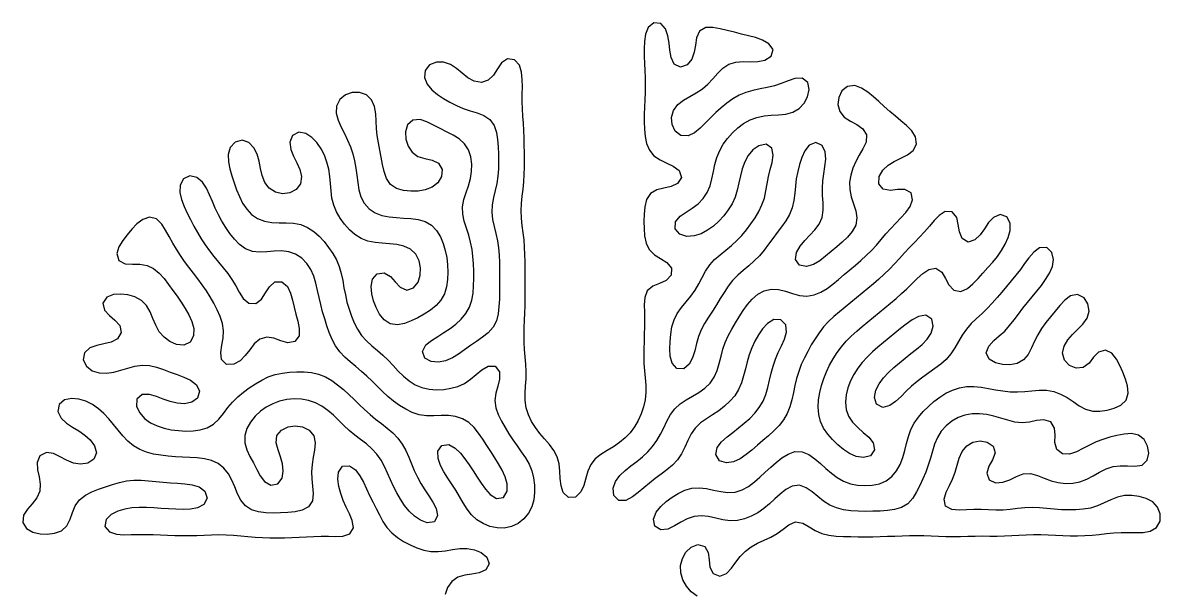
# Model space of a CAD drawing. Header units: millimetres. Extents: x 0 to 187, y 0 to 187.
# Drawn here: x 0 to 186.6, y 93.5 to 186.9 of the extents above; entities that cross this region are included whole.
import ezdxf

# ---------------------------------------------------------------- set-up
doc = ezdxf.new("R2010")
doc.units = ezdxf.units.MM

msp = doc.modelspace()

# ---------------------------------------------------------------- linework, layer by layer
at = {"layer": 'PATTERN'}
msp.add_lwpolyline([(110.6334, 92.8169), (109.6916, 93.5587), (108.8889, 94.4476), (108.3005, 95.49), (107.9745, 96.6415), (107.9436, 97.8374), (108.2268, 98.9995), (108.8191, 100.0384), (109.6842, 100.8621), (110.7862, 101.3083), (111.9123, 101.0089), (112.4829, 99.9788), (112.6142, 98.7876), (112.7496, 97.5969), (113.2856, 96.5413), (114.368, 96.1168), (115.4587, 96.5676), (116.2862, 97.4319), (116.9933, 98.401), (117.7237, 99.3526), (118.5628, 100.2087), (119.5246, 100.924), (120.5721, 101.5081), (121.6573, 102.0199), (122.7386, 102.5396), (123.7764, 103.1408), (124.747, 103.8456), (125.7098, 104.5612), (126.807, 105.0221), (127.9747, 104.8372), (129.0076, 104.2302), (130.0212, 103.5891), (131.1189, 103.1094), (132.2851, 102.833), (133.4768, 102.6973), (134.6749, 102.6324), (135.8743, 102.5992), (137.074, 102.5828), (138.2739, 102.5809), (139.4737, 102.5942), (140.6733, 102.621), (141.8726, 102.6583), (143.0716, 102.7031), (144.2706, 102.7509), (145.4697, 102.7923), (146.6694, 102.8114), (147.8691, 102.7944), (149.0678, 102.7415), (150.2657, 102.6723), (151.4643, 102.6172), (152.664, 102.5998), (153.8636, 102.6222), (155.0627, 102.6643), (156.2621, 102.6981), (157.462, 102.708), (158.6618, 102.7009), (159.8617, 102.6994), (161.0613, 102.724), (162.2599, 102.7799), (163.4575, 102.853), (164.6557, 102.9169), (165.8551, 102.9474), (167.0549, 102.9341), (168.2537, 102.8858), (169.452, 102.8238), (170.6507, 102.7707), (171.8502, 102.7422), (173.0501, 102.7457), (174.2493, 102.7839), (175.4468, 102.8587), (176.6416, 102.9687), (177.8343, 103.0997), (179.0281, 103.2196), (180.2258, 103.2893), (181.4256, 103.2907), (182.6249, 103.2544), (183.824, 103.2709), (185.0004, 103.4887), (186.0169, 104.1043), (186.5986, 105.1374), (186.6388, 106.3276), (186.2116, 107.4405), (185.3977, 108.3122), (184.3426, 108.8757), (183.1875, 109.1954), (181.9983, 109.3484), (180.8, 109.329), (179.6255, 109.0941), (178.5089, 108.6577), (177.4282, 108.1366), (176.3287, 107.6571), (175.184, 107.2999), (174.0044, 107.084), (172.809, 106.9858), (171.6093, 106.9742), (170.4107, 107.0265), (169.2148, 107.1238), (168.0205, 107.2397), (166.8245, 107.3349), (165.6253, 107.3668), (164.4268, 107.3137), (163.2328, 107.1952), (162.0403, 107.0633), (160.844, 106.9727), (159.6445, 106.9522), (158.4452, 106.9903), (157.2464, 107.0415), (156.0468, 107.0528), (154.8479, 107.0065), (153.6491, 106.9554), (152.4555, 107.052), (151.4253, 107.6205), (151.1608, 108.7556), (151.5233, 109.8949), (152.061, 110.9675), (152.5777, 112.0501), (152.992, 113.1756), (153.32, 114.3297), (153.6535, 115.4821), (154.1311, 116.5806), (154.8787, 117.5116), (155.9062, 118.1165), (157.0817, 118.3242), (158.2593, 118.1308), (159.2395, 117.4667), (159.5309, 116.3388), (159.1032, 115.225), (158.5139, 114.18), (158.164, 113.0416), (158.5609, 111.949), (159.6313, 111.4582), (160.8211, 111.5392), (161.9494, 111.9414), (163.0313, 112.46), (164.1513, 112.8848), (165.3415, 112.9618), (166.5002, 112.6619), (167.6113, 112.2093), (168.7322, 111.7821), (169.8924, 111.4799), (171.0833, 111.3436), (172.2811, 111.3873), (173.4566, 111.6207), (174.5791, 112.0414), (175.6416, 112.5979), (176.6793, 113.2004), (177.7505, 113.7396), (178.8908, 114.107), (180.0807, 114.2452), (181.2794, 114.2046), (182.4773, 114.1443), (183.6539, 114.3362), (184.5155, 115.1334), (184.7554, 116.2973), (184.5538, 117.475), (183.9972, 118.5308), (183.0694, 119.2734), (181.9051, 119.5285), (180.7101, 119.4453), (179.5338, 119.2106), (178.3721, 118.9105), (177.2241, 118.562), (176.0994, 118.1449), (175.0124, 117.6376), (173.9611, 117.0594), (172.9022, 116.496), (171.7697, 116.111), (170.5841, 116.1664), (169.6596, 116.89), (169.3513, 118.0355), (169.3858, 119.2343), (169.3052, 120.4267), (168.6705, 121.416), (167.5453, 121.7772), (166.3548, 121.6544), (165.1818, 121.4022), (163.99, 121.2818), (162.7997, 121.4145), (161.6399, 121.7197), (160.4926, 122.0712), (159.3349, 122.386), (158.1587, 122.6214), (156.9663, 122.7495), (155.7675, 122.7371), (154.5846, 122.5442), (153.4553, 122.1441), (152.4154, 121.5487), (151.49, 120.7872), (150.7009, 119.8851), (150.0712, 118.8654), (149.6017, 117.7623), (149.2489, 116.6158), (148.9344, 115.4578), (148.5834, 114.3106), (148.1612, 113.1877), (147.6799, 112.0887), (147.1689, 111.0031), (146.6335, 109.9293), (146.0216, 108.8981), (145.2283, 108.0025), (144.2068, 107.382), (143.0569, 107.0466), (141.8691, 106.8808), (140.6722, 106.7979), (139.473, 106.757), (138.2732, 106.7472), (137.0737, 106.7736), (135.8766, 106.8533), (134.6887, 107.02), (133.5282, 107.3208), (132.4268, 107.7933), (131.4107, 108.4295), (130.4688, 109.1724), (129.5466, 109.9399), (128.5639, 110.6261), (127.4425, 111.0316), (126.2612, 110.9078), (125.2048, 110.348), (124.269, 109.5981), (123.3847, 108.7871), (122.4981, 107.9787), (121.5732, 107.2148), (120.5898, 106.5281), (119.5414, 105.9459), (118.429, 105.499), (117.2607, 105.2331), (116.0634, 105.1978), (114.8773, 105.3713), (113.7116, 105.655), (112.5413, 105.9187), (111.3488, 106.0384), (110.1581, 105.9126), (109.0221, 105.5329), (107.9596, 104.9766), (106.9281, 104.3637), (105.849, 103.8435), (104.6715, 103.6919), (103.6977, 104.3249), (103.5084, 105.4835), (103.9521, 106.5903), (104.6914, 107.5325), (105.5708, 108.3477), (106.5299, 109.068), (107.5509, 109.6973), (108.6371, 110.2049), (109.7896, 110.5322), (110.984, 110.6233), (112.1761, 110.4984), (113.349, 110.2465), (114.5195, 109.983), (115.7084, 109.8311), (116.9031, 109.9069), (118.0442, 110.2682), (119.089, 110.8548), (120.0472, 111.5762), (120.9531, 112.3628), (121.8383, 113.1729), (122.7238, 113.9825), (123.6263, 114.7732), (124.567, 115.5176), (125.5805, 116.1577), (126.7048, 116.5636), (127.8955, 116.5439), (129.0001, 116.0885), (129.9796, 115.3975), (130.8865, 114.6122), (131.7728, 113.8035), (132.6795, 113.0177), (133.6428, 112.3032), (134.687, 111.7145), (135.8095, 111.2943), (136.9836, 111.0518), (138.1797, 110.9683), (139.3765, 111.038), (140.5484, 111.2879), (141.645, 111.7683), (142.599, 112.4911), (143.3679, 113.4094), (143.9581, 114.4525), (144.3966, 115.5685), (144.7235, 116.7226), (145.0021, 117.8897), (145.314, 119.0481), (145.7312, 120.1724), (146.285, 121.2358), (146.964, 122.2242), (147.74, 123.1388), (148.5893, 123.986), (149.4977, 124.7695), (150.4594, 125.4867), (151.475, 126.125), (152.5498, 126.6566), (153.6857, 127.0395), (154.868, 127.2354), (156.0668, 127.2433), (157.2592, 127.1125), (158.4421, 126.9116), (159.6224, 126.6958), (160.8071, 126.5062), (161.9999, 126.3785), (163.1989, 126.3443), (164.3966, 126.412), (165.5894, 126.5417), (166.7845, 126.6456), (167.983, 126.6221), (169.1615, 126.405), (170.2856, 125.9894), (171.341, 125.4203), (172.3415, 124.7583), (173.336, 124.0873), (174.3954, 123.5271), (175.5504, 123.2146), (176.7475, 123.1813), (177.9335, 123.3565), (179.0869, 123.6842), (180.1694, 124.1965), (181.0401, 125.0085), (181.4017, 126.1369), (181.2695, 127.3247), (180.9126, 128.4695), (180.4773, 129.5876), (180.0034, 130.6898), (179.4536, 131.7556), (178.7172, 132.6972), (177.6601, 133.2171), (176.5341, 132.8883), (175.6979, 132.0337), (174.9539, 131.0928), (174.0131, 130.3647), (172.8389, 130.2295), (171.7396, 130.6847), (170.927, 131.5542), (170.6125, 132.6985), (170.8551, 133.8643), (171.4658, 134.8933), (172.2581, 135.7934), (173.1155, 136.6327), (173.9485, 137.4959), (174.6289, 138.4807), (174.9573, 139.6262), (174.7824, 140.8038), (174.1313, 141.7999), (173.0839, 142.3438), (171.9249, 142.128), (170.9703, 141.4087), (170.159, 140.5254), (169.3921, 139.6025), (168.629, 138.6766), (167.8763, 137.7423), (167.1701, 136.7725), (166.5497, 135.746), (166.0218, 134.6688), (165.5341, 133.5725), (164.9724, 132.5136), (164.1913, 131.6094), (163.1474, 131.0318), (161.972, 130.8089), (160.7747, 130.849), (159.6082, 131.1192), (158.5788, 131.7182), (158.0928, 132.7779), (158.4955, 133.8885), (159.3101, 134.7661), (160.2238, 135.5437), (161.1137, 136.348), (161.9259, 137.2306), (162.668, 138.1732), (163.3844, 139.1358), (164.1138, 140.0885), (164.8677, 141.0219), (165.6344, 141.9449), (166.3945, 142.8733), (167.1314, 143.8202), (167.8288, 144.7964), (168.4553, 145.8193), (168.9378, 146.9161), (169.1428, 148.0931), (168.8768, 149.2505), (168.0121, 150.0436), (166.8436, 149.9867), (165.8719, 149.2959), (165.0921, 148.3855), (164.3881, 147.4139), (163.6855, 146.4413), (162.9518, 145.492), (162.1864, 144.568), (161.4065, 143.6561), (160.6294, 142.7419), (159.8581, 141.8228), (159.076, 140.9128), (158.2586, 140.0347), (157.3959, 139.2009), (156.5083, 138.3935), (155.6415, 137.5641), (154.8471, 136.6657), (154.1543, 135.6867), (153.5429, 134.6544), (152.9475, 133.6127), (152.287, 132.6118), (151.5078, 131.7008), (150.6154, 130.8998), (149.6551, 130.1808), (148.672, 129.4929), (147.6968, 128.7938), (146.7476, 128.06), (145.8341, 127.2822), (144.9575, 126.463), (144.1024, 125.6213), (143.2254, 124.8028), (142.2488, 124.1099), (141.104, 123.8015), (140.0689, 124.3246), (139.7314, 125.4529), (139.9746, 126.6213), (140.5269, 127.6841), (141.2432, 128.6456), (142.0552, 129.5285), (142.9257, 130.354), (143.8334, 131.1386), (144.7655, 131.8941), (145.7111, 132.6328), (146.6544, 133.3743), (147.5669, 134.153), (148.3973, 135.0177), (149.0593, 136.0151), (149.3977, 137.1589), (149.1473, 138.3113), (148.1634, 138.9281), (146.9894, 138.7548), (145.9286, 138.1986), (144.9541, 137.499), (144.0154, 136.7517), (143.0856, 135.9933), (142.1556, 135.2351), (141.2273, 134.4748), (140.3084, 133.7033), (139.4113, 132.9066), (138.5524, 132.069), (137.7494, 131.1778), (137.0181, 130.227), (136.3707, 129.2173), (135.8187, 128.1525), (135.3791, 127.0367), (135.0814, 125.8753), (134.9733, 124.682), (135.1069, 123.4922), (135.5148, 122.3671), (136.1692, 121.3641), (136.9924, 120.4928), (137.901, 119.7092), (138.8043, 118.92), (139.5519, 117.9877), (139.7594, 116.8313), (139.0778, 115.8843), (137.936, 115.5693), (136.7576, 115.762), (135.6674, 116.258), (134.6706, 116.9242), (133.7475, 117.6903), (132.8858, 118.5249), (132.0945, 119.4263), (131.412, 120.412), (130.8976, 121.4941), (130.5987, 122.6541), (130.508, 123.8493), (130.5776, 125.0464), (130.7661, 126.231), (131.0511, 127.3962), (131.4226, 128.5368), (131.8722, 129.649), (132.3899, 130.7313), (132.9689, 131.782), (133.6098, 132.7961), (134.3187, 133.7639), (135.0984, 134.6756), (135.9412, 135.5294), (136.8297, 136.3355), (137.7453, 137.1111), (138.6729, 137.8722), (139.6032, 138.63), (140.5316, 139.3901), (141.4565, 140.1544), (142.3778, 140.9231), (143.2941, 141.6979), (144.1991, 142.4856), (145.0828, 143.2972), (145.9389, 144.1378), (146.7812, 144.9924), (147.658, 145.8108), (148.6565, 146.4695), (149.8234, 146.6451), (150.8106, 146.0077), (151.4222, 144.979), (151.9648, 143.9096), (152.7689, 143.0351), (153.9223, 142.8264), (155.0069, 143.3174), (155.915, 144.0989), (156.7359, 144.9738), (157.5392, 145.8651), (158.348, 146.7514), (159.1492, 147.6445), (159.9125, 148.5701), (160.6076, 149.5477), (161.2107, 150.5844), (161.6928, 151.6822), (161.9963, 152.8409), (161.993, 154.0346), (161.4567, 155.0855), (160.3595, 155.47), (159.2718, 155.005), (158.4514, 154.1338), (157.7764, 153.142), (157.0886, 152.1593), (156.2384, 151.3181), (155.1237, 150.9386), (154.1223, 151.5165), (153.6914, 152.6273), (153.5066, 153.8125), (153.2375, 154.9794), (152.5156, 155.9064), (151.3553, 155.9691), (150.3484, 155.3307), (149.5199, 154.4643), (148.7536, 153.541), (147.9739, 152.6291), (147.1572, 151.7501), (146.317, 150.8935), (145.4787, 150.0351), (144.6586, 149.1593), (143.8542, 148.2689), (143.0481, 147.3802), (142.2204, 146.5116), (141.361, 145.6744), (140.472, 144.8685), (139.5633, 144.085), (138.6451, 143.3126), (137.7242, 142.5434), (136.8022, 141.7755), (135.8777, 141.0107), (134.9493, 140.2505), (134.0213, 139.49), (133.1065, 138.7135), (132.2273, 137.8972), (131.4094, 137.0198), (130.6673, 136.0774), (129.9953, 135.0836), (129.374, 134.0572), (128.7888, 133.0097), (128.2411, 131.9422), (127.7464, 130.8493), (127.3226, 129.727), (126.9762, 128.5785), (126.6955, 127.412), (126.4515, 126.2372), (126.2009, 125.0638), (125.888, 123.9059), (125.4497, 122.79), (124.8477, 121.7537), (124.0976, 120.8185), (123.2517, 119.968), (122.3599, 119.1653), (121.453, 118.3798), (120.5438, 117.5967), (119.6305, 116.8185), (118.696, 116.0661), (117.7076, 115.3868), (116.6268, 114.8707), (115.448, 114.687), (114.3277, 115.065), (113.7239, 116.0648), (113.9498, 117.2229), (114.6689, 118.1774), (115.5664, 118.9726), (116.5148, 119.7075), (117.4627, 120.4432), (118.3878, 121.2072), (119.2772, 122.0123), (120.1112, 122.8745), (120.8545, 123.8154), (121.4661, 124.8464), (121.9287, 125.9526), (122.2689, 127.1029), (122.5429, 128.271), (122.8107, 129.4406), (123.122, 130.5992), (123.5072, 131.7353), (123.9686, 132.8427), (124.475, 133.9305), (124.9593, 135.0281), (125.293, 136.1781), (125.2092, 137.3609), (124.3997, 138.1987), (123.2247, 138.2121), (122.2055, 137.5951), (121.3996, 136.7089), (120.7284, 135.7151), (120.1404, 134.6694), (119.6263, 133.5856), (119.1959, 132.4659), (118.8505, 131.3171), (118.563, 130.1522), (118.2774, 128.9868), (117.9249, 127.8403), (117.4446, 126.7418), (116.81, 125.7249), (116.0354, 124.8098), (115.1531, 123.9976), (114.1965, 123.2739), (113.1965, 122.6109), (112.1878, 121.9612), (111.218, 121.2556), (110.3547, 120.4247), (109.6581, 119.45), (109.1188, 118.379), (108.6413, 117.2782), (108.107, 116.2044), (107.4271, 115.2174), (106.6015, 114.3482), (105.6851, 113.5741), (104.732, 112.8452), (103.7755, 112.1208), (102.8329, 111.3783), (101.9093, 110.6124), (100.9918, 109.8392), (100.0396, 109.11), (98.979, 108.5572), (97.8018, 108.5315), (96.9805, 109.3576), (96.8669, 110.5365), (97.2733, 111.6583), (97.9843, 112.6214), (98.8511, 113.4499), (99.7833, 114.2052), (100.7304, 114.9419), (101.6602, 115.7002), (102.5449, 116.5103), (103.3545, 117.3951), (104.0618, 118.3635), (104.6607, 119.4027), (105.1825, 120.483), (105.692, 121.5693), (106.2708, 122.6197), (106.9913, 123.5771), (107.8758, 124.3854), (108.8743, 125.0496), (109.9174, 125.6426), (110.9497, 126.2537), (111.9204, 126.9576), (112.7721, 127.8003), (113.4524, 128.7862), (113.9435, 129.8794), (114.2873, 131.0284), (114.5691, 132.1947), (114.874, 133.355), (115.2624, 134.4899), (115.752, 135.5849), (116.3215, 136.6407), (116.9349, 137.672), (117.5663, 138.6922), (118.2148, 139.7018), (118.9054, 140.6828), (119.681, 141.5973), (120.5844, 142.3843), (121.6362, 142.9543), (122.8038, 143.2114), (123.9989, 143.1463), (125.1646, 142.8654), (126.3094, 142.5061), (127.4695, 142.2017), (128.6614, 142.085), (129.8448, 142.2602), (130.9551, 142.7092), (131.9761, 143.338), (132.9337, 144.0606), (133.8594, 144.824), (134.7752, 145.5992), (135.6918, 146.3736), (136.6096, 147.1465), (137.5208, 147.9271), (138.4117, 148.7307), (139.2668, 149.5723), (140.0772, 150.457), (140.8511, 151.3739), (141.6169, 152.2976), (142.4089, 153.1988), (143.2421, 154.062), (144.0958, 154.9052), (144.9144, 155.7819), (145.6054, 156.7603), (146.0005, 157.886), (145.7599, 159.0326), (144.7431, 159.6022), (143.5475, 159.5657), (142.3564, 159.423), (141.1832, 159.603), (140.4559, 160.505), (140.5367, 161.685), (141.1243, 162.7237), (141.9888, 163.5512), (143.0043, 164.1878), (144.0839, 164.711), (145.1562, 165.2482), (146.1016, 165.9783), (146.6345, 167.0346), (146.4863, 168.2099), (145.8534, 169.2229), (145.0096, 170.0744), (144.096, 170.852), (143.1739, 171.6198), (142.264, 172.402), (141.3656, 173.1974), (140.4715, 173.9976), (139.5719, 174.7915), (138.6453, 175.5536), (137.6463, 176.216), (136.5244, 176.6236), (135.3478, 176.4975), (134.4205, 175.7577), (133.8871, 174.691), (133.7483, 173.5056), (134.0531, 172.3543), (134.7985, 171.4244), (135.7999, 170.7676), (136.8684, 170.2218), (137.8576, 169.549), (138.461, 168.5339), (138.3691, 167.3526), (137.8658, 166.266), (137.2506, 165.2359), (136.6644, 164.1893), (136.1824, 163.0913), (135.8438, 161.9412), (135.676, 160.7545), (135.7031, 159.5564), (135.9273, 158.3789), (136.2898, 157.2354), (136.6672, 156.0966), (136.8666, 154.9163), (136.6803, 153.7377), (136.1133, 152.6845), (135.3374, 151.7707), (134.4681, 150.944), (133.563, 150.1562), (132.6471, 149.3811), (131.7226, 148.6163), (130.7686, 147.8889), (129.7415, 147.2712), (128.5995, 146.9227), (127.4393, 147.1334), (126.7732, 148.084), (126.9406, 149.2565), (127.5422, 150.2906), (128.3171, 151.2057), (129.1534, 152.066), (129.973, 152.942), (130.6836, 153.9069), (131.1598, 155.0041), (131.3401, 156.1875), (131.3139, 157.3866), (131.2308, 158.5836), (131.1978, 159.7827), (131.2669, 160.9802), (131.428, 162.169), (131.6195, 163.3535), (131.7458, 164.5462), (131.6675, 165.7402), (131.1737, 166.8195), (130.1235, 167.3142), (129.0447, 166.8513), (128.3147, 165.9061), (127.8194, 164.8145), (127.4463, 163.6745), (127.1492, 162.5121), (126.9223, 161.3341), (126.7676, 160.1444), (126.6586, 158.9495), (126.524, 157.7574), (126.2693, 156.5861), (125.8292, 155.4715), (125.2211, 154.4381), (124.5205, 153.4642), (123.794, 152.5092), (123.0776, 151.5468), (122.3714, 150.5767), (121.6474, 149.62), (120.87, 148.7063), (120.0228, 147.8571), (119.1207, 147.0662), (118.2, 146.2967), (117.3043, 145.4986), (116.4745, 144.6326), (115.7328, 143.69), (115.068, 142.6914), (114.4428, 141.6673), (113.8181, 140.6429), (113.1736, 139.6308), (112.5173, 138.6263), (111.8839, 137.6073), (111.3241, 136.5465), (110.8792, 135.4329), (110.5459, 134.2806), (110.2612, 133.115), (109.9155, 131.9668), (109.3657, 130.9047), (108.4595, 130.1408), (107.3023, 130.1748), (106.5444, 131.0746), (106.2533, 132.2345), (106.1865, 133.4318), (106.2236, 134.6309), (106.3272, 135.8261), (106.5199, 137.0099), (106.8614, 138.1588), (107.398, 139.2302), (108.0915, 140.2083), (108.856, 141.1329), (109.6108, 142.0655), (110.3015, 143.0463), (110.9113, 144.0794), (111.4697, 145.1414), (112.0448, 146.1942), (112.7139, 147.1892), (113.5124, 148.0836), (114.4097, 148.8795), (115.3505, 149.6242), (116.2852, 150.3765), (117.1769, 151.1789), (118.0051, 152.0467), (118.7698, 152.9711), (119.4845, 153.9348), (120.157, 154.9284), (120.773, 155.9578), (121.294, 157.0379), (121.6804, 158.1729), (121.9382, 159.3443), (122.1359, 160.5277), (122.3571, 161.707), (122.6401, 162.8728), (122.9449, 164.0333), (123.1393, 165.2156), (122.9221, 166.3795), (121.9512, 166.9998), (120.7918, 166.7587), (119.8139, 166.0722), (119.0387, 165.1596), (118.4552, 164.1129), (118.0414, 162.9876), (117.7502, 161.8239), (117.5081, 160.6487), (117.2341, 159.4808), (116.8657, 158.3394), (116.3744, 157.2454), (115.7637, 156.2133), (115.0474, 155.2514), (114.2374, 154.3669), (113.3414, 153.5698), (112.3636, 152.8756), (111.3039, 152.3152), (110.1621, 151.9537), (108.9688, 151.8886), (107.8342, 152.2485), (107.0418, 153.1202), (107.0767, 154.284), (107.8409, 155.1952), (108.8313, 155.8707), (109.8509, 156.503), (110.811, 157.2211), (111.6415, 158.0845), (112.2961, 159.0878), (112.7646, 160.1911), (113.0819, 161.3477), (113.3208, 162.5235), (113.5672, 163.6977), (113.8978, 164.8506), (114.3567, 165.9584), (114.9479, 167.0017), (115.652, 167.9726), (116.4476, 168.8702), (117.3252, 169.6876), (118.2859, 170.4054), (119.3321, 170.9905), (120.4546, 171.4108), (121.6275, 171.6592), (122.8214, 171.7755), (124.0194, 171.8413), (125.2122, 171.966), (126.3683, 172.2778), (127.4074, 172.869), (128.2307, 173.7362), (128.7872, 174.7947), (129.0248, 175.9655), (128.7933, 177.1292), (127.8849, 177.8557), (126.6989, 177.8113), (125.5676, 177.4145), (124.4563, 176.9621), (123.3196, 176.5791), (122.1531, 176.2996), (120.9729, 176.0833), (119.7961, 175.85), (118.6428, 175.5212), (117.5395, 175.0519), (116.5035, 174.448), (115.5298, 173.7473), (114.6021, 172.9865), (113.7084, 172.1859), (112.8455, 171.3523), (112.0069, 170.4941), (111.1626, 169.6418), (110.2452, 168.8705), (109.1672, 168.3601), (107.9865, 168.4185), (107.0468, 169.1385), (106.5408, 170.217), (106.4501, 171.4076), (106.765, 172.5584), (107.471, 173.5203), (108.4263, 174.2421), (109.4696, 174.8342), (110.5138, 175.4251), (111.5083, 176.0954), (112.4227, 176.8713), (113.2537, 177.7363), (114.0413, 178.6415), (114.8771, 179.501), (115.8692, 180.1676), (117.0169, 180.5001), (118.2137, 180.5659), (119.4132, 180.5403), (120.6118, 180.5782), (121.783, 180.8237), (122.793, 181.4488), (123.1119, 182.5538), (122.4197, 183.5065), (121.379, 184.0969), (120.2481, 184.496), (119.0895, 184.8074), (117.9229, 185.0883), (116.7571, 185.372), (115.5948, 185.6699), (114.4312, 185.9628), (113.2522, 186.1817), (112.0582, 186.1569), (111.0469, 185.5586), (110.5696, 184.4698), (110.3815, 183.2854), (110.185, 182.1023), (109.7822, 180.9759), (109.0382, 180.0458), (107.9366, 179.6347), (106.9057, 180.1681), (106.395, 181.2441), (106.1775, 182.4231), (106.0441, 183.6155), (105.855, 184.7998), (105.4648, 185.9307), (104.6838, 186.8213), (103.5312, 186.9446), (102.6437, 186.1703), (102.2022, 185.0599), (102.0139, 183.8761), (101.952, 182.6781), (101.9572, 181.4783), (102.0008, 180.2793), (102.0632, 179.081), (102.1218, 177.8826), (102.152, 176.6831), (102.1397, 175.4834), (102.0915, 174.2845), (102.0315, 173.0861), (101.9864, 171.8871), (101.9746, 170.6873), (102.0088, 169.488), (102.1139, 168.2931), (102.3476, 167.1173), (102.8086, 166.0134), (103.5732, 165.0955), (104.5694, 164.4316), (105.6555, 163.9224), (106.737, 163.4037), (107.6807, 162.6731), (108.0601, 161.5717), (107.4477, 160.5785), (106.3719, 160.0635), (105.2035, 159.7932), (104.0414, 159.4996), (103.0113, 158.9031), (102.3614, 157.907), (102.0757, 156.7443), (101.9657, 155.5499), (101.9294, 154.3506), (101.9384, 153.1509), (102.0237, 151.9545), (102.2698, 150.7822), (102.8052, 149.7142), (103.6559, 148.875), (104.6666, 148.2299), (105.6715, 147.5763), (106.4286, 146.6632), (106.405, 145.5012), (105.5797, 144.6539), (104.4854, 144.1668), (103.3726, 143.7207), (102.4771, 142.942), (102.0696, 141.823), (101.9799, 140.6277), (101.9935, 139.428), (102.0147, 138.2283), (102.0106, 137.0285), (101.98, 135.829), (101.9353, 134.63), (101.8953, 133.4307), (101.8836, 132.231), (101.923, 131.0319), (102.0207, 129.8361), (102.152, 128.6434), (102.2566, 127.4483), (102.2603, 126.249), (102.1222, 125.0579), (101.8502, 123.8898), (101.4693, 122.7524), (100.9866, 121.6544), (100.3902, 120.6141), (99.669, 119.6563), (98.8315, 118.7982), (97.9019, 118.0404), (96.9094, 117.3666), (95.8847, 116.7424), (94.8688, 116.1042), (93.9321, 115.357), (93.1874, 114.4209), (92.6925, 113.3306), (92.3639, 112.1769), (92.0454, 111.0204), (91.5585, 109.9273), (90.7098, 109.1001), (89.5506, 109.0134), (88.6971, 109.8191), (88.3279, 110.9552), (88.1966, 112.1473), (88.1293, 113.3453), (87.9948, 114.5369), (87.6756, 115.6914), (87.1251, 116.7551), (86.4084, 117.7165), (85.6267, 118.6267), (84.852, 119.5428), (84.1298, 120.5007), (83.4925, 121.5167), (82.9726, 122.5972), (82.6129, 123.7406), (82.4412, 124.9268), (82.4325, 126.126), (82.51, 127.3234), (82.588, 128.5207), (82.6106, 129.7201), (82.5619, 130.9188), (82.4613, 132.1145), (82.3502, 133.3092), (82.2723, 134.5064), (82.2528, 135.706), (82.2853, 136.9054), (82.341, 138.104), (82.3908, 139.3028), (82.4203, 140.5023), (82.4305, 141.7021), (82.4301, 142.902), (82.4262, 144.1019), (82.4219, 145.3018), (82.4172, 146.5016), (82.4089, 147.7015), (82.3885, 148.9012), (82.3419, 150.1001), (82.2537, 151.2967), (82.1199, 152.489), (81.9608, 153.6783), (81.8244, 154.8703), (81.7678, 156.0685), (81.8168, 157.267), (81.9426, 158.4602), (82.0873, 159.6513), (82.2059, 160.8452), (82.2808, 162.0427), (82.3148, 163.242), (82.3192, 164.4419), (82.306, 165.6417), (82.2832, 166.8414), (82.2521, 168.0408), (82.2081, 169.2399), (82.1476, 170.4383), (82.0758, 171.636), (82.0089, 172.834), (81.9672, 174.0331), (81.9605, 175.2329), (81.9746, 176.4327), (81.9633, 177.6324), (81.8448, 178.8254), (81.4879, 179.9667), (80.7089, 180.8577), (79.5547, 181.0101), (78.5736, 180.3474), (77.8758, 179.3734), (77.2234, 178.367), (76.3778, 177.525), (75.2563, 177.1394), (74.081, 177.3305), (73.0321, 177.9062), (72.0967, 178.6567), (71.18, 179.4308), (70.1807, 180.0917), (69.0541, 180.4916), (67.8608, 180.4991), (66.7631, 180.0394), (66.0201, 179.1172), (65.8966, 177.9407), (66.3518, 176.8404), (67.1334, 175.9341), (68.0635, 175.1774), (69.06, 174.5096), (70.0952, 173.9032), (71.1653, 173.3608), (72.2709, 172.8953), (73.4045, 172.5024), (74.5472, 172.1366), (75.6629, 171.6979), (76.6598, 171.039), (77.3673, 170.0794), (77.7422, 168.9431), (77.9147, 167.7564), (77.9998, 166.5596), (78.0506, 165.3609), (78.076, 164.1613), (78.0576, 162.9617), (77.9676, 161.7654), (77.7875, 160.5794), (77.5285, 159.4079), (77.2439, 158.2423), (77.0224, 157.0637), (76.9579, 155.8669), (77.0849, 154.6749), (77.3374, 153.5021), (77.6225, 152.3366), (77.8704, 151.1627), (78.0489, 149.9764), (78.1577, 148.7816), (78.2137, 147.5831), (78.2365, 146.3834), (78.2414, 145.1836), (78.2369, 143.9837), (78.225, 142.7839), (78.1998, 141.5843), (78.1416, 140.3859), (78.0061, 139.1941), (77.7147, 138.0318), (77.1723, 136.9655), (76.3759, 136.0719), (75.4317, 135.3324), (74.4421, 134.6539), (73.4574, 133.9685), (72.4887, 133.2603), (71.5138, 132.561), (70.4914, 131.9343), (69.3904, 131.4617), (68.2157, 131.2334), (67.0266, 131.342), (65.9895, 131.9171), (65.5992, 133.0083), (66.1448, 134.0538), (67.0689, 134.8148), (68.0849, 135.4526), (69.1086, 136.0785), (70.1048, 136.7471), (71.0536, 137.481), (71.9325, 138.2969), (72.7003, 139.2174), (73.2963, 140.2566), (73.6862, 141.3896), (73.8947, 142.5703), (73.9826, 143.7668), (74.005, 144.9664), (73.9935, 146.1662), (73.9543, 147.3654), (73.8734, 148.5624), (73.7255, 149.7529), (73.4892, 150.9289), (73.1662, 152.0843), (72.792, 153.2243), (72.4361, 154.37), (72.1967, 155.5447), (72.1784, 156.7422), (72.3948, 157.9207), (72.7576, 159.0641), (73.1452, 160.1996), (73.4646, 161.3557), (73.6568, 162.5393), (73.6912, 163.7377), (73.538, 164.9261), (73.1554, 166.0605), (72.5026, 167.0626), (71.6182, 167.8692), (70.603, 168.5071), (69.5391, 169.0617), (68.4689, 169.6044), (67.4048, 170.1587), (66.3269, 170.6854), (65.1882, 171.0552), (64.007, 170.9758), (63.1356, 170.1886), (62.8093, 169.0431), (62.8699, 167.8482), (63.2174, 166.7031), (63.8693, 165.7027), (64.842, 165.0142), (65.9888, 164.6703), (67.1603, 164.4123), (68.2281, 163.8859), (68.8273, 162.8748), (68.7251, 161.6941), (68.1024, 160.6782), (67.1558, 159.9502), (66.0382, 159.5219), (64.8569, 159.3201), (63.6584, 159.2802), (62.4647, 159.3903), (61.3138, 159.7181), (60.3286, 160.3889), (59.6732, 161.386), (59.2972, 162.5236), (59.0443, 163.6963), (58.8167, 164.8744), (58.5824, 166.0512), (58.3574, 167.2298), (58.1781, 168.4161), (58.0694, 169.6108), (58.0143, 170.8094), (57.9422, 172.0069), (57.732, 173.1864), (57.2381, 174.2737), (56.3811, 175.1009), (55.2653, 175.5202), (54.0712, 175.5143), (52.9463, 175.1134), (52.0341, 174.3457), (51.506, 173.2788), (51.4467, 172.0873), (51.7443, 170.9277), (52.228, 169.8302), (52.7751, 168.7623), (53.3069, 167.6868), (53.7758, 166.5827), (54.158, 165.4456), (54.4488, 164.2818), (54.6583, 163.1005), (54.8127, 161.9107), (54.9583, 160.7197), (55.1609, 159.5374), (55.4977, 158.387), (56.0394, 157.3191), (56.8221, 156.4144), (57.8123, 155.743), (58.9318, 155.3169), (60.1068, 155.0785), (61.3003, 154.9575), (62.4983, 154.8917), (63.6961, 154.8213), (64.8855, 154.6683), (66.0341, 154.3299), (67.0605, 153.7168), (67.8886, 152.8529), (68.5174, 151.8329), (68.9886, 150.7304), (69.3293, 149.5806), (69.5559, 148.4028), (69.6847, 147.2101), (69.7299, 146.0113), (69.6888, 144.8125), (69.5265, 143.6244), (69.1827, 142.4767), (68.6121, 141.4241), (67.8278, 140.5187), (66.8989, 139.7609), (65.8889, 139.1138), (64.8371, 138.5368), (63.7578, 138.0128), (62.6403, 137.5778), (61.4653, 137.3534), (60.2903, 137.545), (59.2929, 138.1977), (58.5403, 139.1284), (57.9807, 140.1885), (57.5597, 141.3113), (57.2693, 142.4748), (57.1633, 143.6679), (57.382, 144.8404), (58.1347, 145.7455), (59.2933, 145.9096), (60.3212, 145.3165), (61.1127, 144.4166), (61.9217, 143.5337), (63.0044, 143.0708), (64.1171, 143.4504), (64.8574, 144.3809), (65.2131, 145.5217), (65.2667, 146.7177), (65.0433, 147.8935), (64.5075, 148.9607), (63.6378, 149.7769), (62.5504, 150.2748), (61.3805, 150.5358), (60.1885, 150.6708), (58.9921, 150.762), (57.7985, 150.8826), (56.6219, 151.1133), (55.5006, 151.5349), (54.4844, 152.1691), (53.5916, 152.9691), (52.8044, 153.874), (52.1043, 154.848), (51.5029, 155.8855), (51.0376, 156.9903), (50.7377, 158.151), (50.5803, 159.34), (50.4894, 160.5364), (50.3843, 161.7316), (50.2032, 162.9173), (49.9106, 164.0804), (49.4929, 165.2045), (48.9485, 166.273), (48.273, 167.2635), (47.4494, 168.1335), (46.4446, 168.7798), (45.2747, 168.9709), (44.2417, 168.4172), (43.8126, 167.3185), (43.9654, 166.1356), (44.4246, 165.0287), (44.9815, 163.966), (45.4761, 162.8739), (45.7366, 161.7072), (45.563, 160.5304), (44.8628, 159.5717), (43.8072, 159.0191), (42.6214, 158.8776), (41.4551, 159.1337), (40.4556, 159.7851), (39.7434, 160.7442), (39.3044, 161.8585), (39.0311, 163.0265), (38.7945, 164.2028), (38.4729, 165.358), (37.9408, 166.43), (37.1047, 167.2792), (35.982, 167.6571), (34.8395, 167.3559), (34.0443, 166.4768), (33.7182, 165.3302), (33.7476, 164.1335), (33.9785, 162.9568), (34.3036, 161.802), (34.6732, 160.6605), (35.0793, 159.5315), (35.5396, 158.4236), (36.0834, 157.3546), (36.7444, 156.3543), (37.5595, 155.4763), (38.5445, 154.7966), (39.6646, 154.3742), (40.848, 154.1839), (42.0464, 154.1306), (43.2461, 154.1124), (44.443, 154.0341), (45.6192, 153.8045), (46.7316, 153.3608), (47.735, 152.7063), (48.6267, 151.9047), (49.4353, 151.0187), (50.1827, 150.0803), (50.8663, 149.0945), (51.4597, 148.0523), (51.9297, 146.9491), (52.2661, 145.7979), (52.5051, 144.6223), (52.7076, 143.4396), (52.9294, 142.2605), (53.2016, 141.092), (53.5315, 139.9385), (53.9193, 138.8032), (54.3762, 137.694), (54.9281, 136.6293), (55.6002, 135.6362), (56.3933, 134.7368), (57.2735, 133.9217), (58.1921, 133.1498), (59.1021, 132.3679), (59.9702, 131.5399), (60.7935, 130.6671), (61.6042, 129.7826), (62.4516, 128.9335), (63.3758, 128.1695), (64.3947, 127.5383), (65.5018, 127.0797), (66.67, 126.8117), (67.8655, 126.7211), (69.0637, 126.7722), (70.2502, 126.9463), (71.4073, 127.2603), (72.4992, 127.7541), (73.492, 128.4257), (74.4079, 129.2006), (75.3304, 129.9671), (76.3661, 130.5643), (77.5337, 130.5903), (78.2135, 129.6549), (78.2222, 128.4618), (77.9557, 127.2927), (77.6428, 126.1344), (77.4773, 124.9482), (77.6018, 123.7584), (77.9958, 122.6269), (78.536, 121.5559), (79.1399, 120.5192), (79.7728, 119.4999), (80.4289, 118.4953), (81.1096, 117.5072), (81.8045, 116.529), (82.4791, 115.5369), (83.0755, 114.4965), (83.5322, 113.3882), (83.8224, 112.225), (83.9623, 111.0339), (83.9748, 109.8346), (83.8456, 108.6427), (83.5263, 107.488), (82.9725, 106.4264), (82.2039, 105.5081), (81.2621, 104.7684), (80.1847, 104.2463), (79.0152, 103.9929), (77.8181, 104.0199), (76.6483, 104.2797), (75.5392, 104.7339), (74.5246, 105.3711), (73.6458, 106.1853), (72.9107, 107.1324), (72.2702, 108.1467), (71.6599, 109.1798), (71.0358, 110.2046), (70.3863, 111.2135), (69.7276, 112.2163), (69.0939, 113.2351), (68.5372, 114.2974), (68.1453, 115.4293), (68.1012, 116.6192), (68.749, 117.5859), (69.9104, 117.7057), (70.962, 117.1461), (71.8161, 116.3062), (72.5518, 115.3587), (73.2362, 114.3732), (73.9019, 113.3749), (74.5589, 112.3709), (75.2166, 111.3673), (75.9073, 110.3865), (76.7059, 109.4934), (77.7233, 108.877), (78.8666, 109.0499), (79.462, 110.0614), (79.4765, 111.2545), (79.1645, 112.4107), (78.6691, 113.5026), (78.0739, 114.5442), (77.4341, 115.5592), (76.7825, 116.5668), (76.1328, 117.5755), (75.4793, 118.5818), (74.7972, 119.5689), (74.0458, 120.5037), (73.1772, 121.3293), (72.1604, 121.9611), (71.0233, 122.3352), (69.8327, 122.472), (68.6331, 122.4622), (67.4341, 122.4159), (66.235, 122.4365), (65.049, 122.6098), (63.9073, 122.9745), (62.8298, 123.5004), (61.8131, 124.137), (60.8462, 124.8471), (59.9224, 125.6125), (59.0372, 126.4224), (58.1797, 127.2617), (57.3283, 128.1071), (56.4593, 128.9344), (55.5609, 129.7297), (54.6401, 130.4989), (53.7188, 131.2676), (52.8297, 132.0731), (52.0138, 132.9521), (51.3126, 133.9246), (50.7454, 134.9809), (50.2908, 136.0909), (49.9035, 137.2265), (49.5464, 138.372), (49.2089, 139.5234), (48.9007, 140.683), (48.6297, 141.8518), (48.3807, 143.0256), (48.1092, 144.1942), (47.755, 145.3401), (47.2646, 146.434), (46.6069, 147.4357), (45.7704, 148.2927), (44.7683, 148.9474), (43.6396, 149.3457), (42.4507, 149.4916), (41.252, 149.4556), (40.0575, 149.3431), (38.8596, 149.2829), (37.6703, 149.4208), (36.5586, 149.8619), (35.5878, 150.5631), (34.7476, 151.4186), (33.9979, 152.355), (33.3123, 153.3395), (32.6824, 154.3605), (32.1095, 155.4146), (31.5937, 156.4978), (31.1225, 157.6013), (30.6619, 158.7092), (30.1507, 159.7943), (29.4951, 160.7967), (28.5872, 161.5691), (27.4319, 161.8158), (26.3658, 161.319), (25.8021, 160.2797), (25.7771, 159.087), (26.0687, 157.9249), (26.5033, 156.8068), (26.9954, 155.7126), (27.5151, 154.6311), (28.0627, 153.5635), (28.6469, 152.5155), (29.271, 151.4908), (29.9327, 150.49), (30.6296, 149.5133), (31.3603, 148.5617), (32.1196, 147.6327), (32.8902, 146.7129), (33.6395, 145.7759), (34.3288, 144.7941), (34.9415, 143.7628), (35.5212, 142.7122), (36.1815, 141.7121), (37.0905, 140.9444), (38.2549, 140.8576), (39.1929, 141.5798), (39.8359, 142.5911), (40.4661, 143.6108), (41.3578, 144.3945), (42.5216, 144.4382), (43.4144, 143.6644), (43.925, 142.5827), (44.2489, 141.4278), (44.5265, 140.2605), (44.8258, 139.0986), (45.1392, 137.9404), (45.3794, 136.7658), (45.3366, 135.5744), (44.6524, 134.6284), (43.4892, 134.4339), (42.3322, 134.7408), (41.2057, 135.1534), (40.0267, 135.3424), (38.8897, 135.001), (37.9843, 134.2216), (37.2419, 133.2796), (36.5083, 132.3303), (35.6626, 131.4817), (34.6305, 130.8823), (33.4544, 130.8324), (32.6334, 131.6493), (32.5048, 132.8322), (32.6843, 134.0178), (32.8855, 135.2004), (32.9339, 136.3975), (32.7506, 137.5813), (32.3785, 138.7211), (31.8988, 139.8206), (31.3595, 140.8924), (30.772, 141.9385), (30.1321, 142.9533), (29.4429, 143.9354), (28.722, 144.8946), (27.9921, 145.8469), (27.2703, 146.8054), (26.5643, 147.7756), (25.8784, 148.76), (25.2196, 149.7628), (24.5983, 150.7892), (24.0153, 151.8379), (23.441, 152.8914), (22.798, 153.9036), (21.9477, 154.7412), (20.8125, 155.0579), (19.6874, 154.6762), (18.741, 153.9426), (17.9096, 153.078), (17.1359, 152.161), (16.4112, 151.2051), (15.7869, 150.1818), (15.4284, 149.0443), (15.7643, 147.9305), (16.8177, 147.4009), (18.0123, 147.3123), (19.2119, 147.3073), (20.3949, 147.1263), (21.4759, 146.6164), (22.3905, 145.843), (23.1825, 144.9424), (23.9133, 143.9908), (24.6215, 143.0223), (25.3207, 142.0472), (26.0061, 141.0623), (26.6605, 140.0567), (27.2557, 139.0152), (27.7454, 137.9208), (28.051, 136.7629), (28.0306, 135.5694), (27.485, 134.52), (26.4226, 134.0138), (25.2375, 134.1307), (24.145, 134.6187), (23.1864, 135.3366), (22.4026, 136.2418), (21.8149, 137.286), (21.3659, 138.3985), (20.9179, 139.5113), (20.3127, 140.5447), (19.4617, 141.384), (18.411, 141.9567), (17.2595, 142.2881), (16.0687, 142.4234), (14.8751, 142.3324), (13.7706, 141.8869), (13.1221, 140.9158), (13.3995, 139.7777), (14.2102, 138.8989), (15.1361, 138.1357), (15.9272, 137.2405), (16.1614, 136.0916), (15.5423, 135.0915), (14.4917, 134.5256), (13.3298, 134.2302), (12.1548, 133.9879), (11.031, 133.5776), (10.1589, 132.7755), (9.9329, 131.6218), (10.446, 130.5552), (11.3989, 129.8389), (12.5391, 129.4792), (13.7347, 129.4175), (14.9212, 129.5871), (16.0798, 129.8976), (17.2257, 130.2533), (18.3859, 130.558), (19.5738, 130.7174), (20.7709, 130.6694), (21.9436, 130.4207), (23.0811, 130.0397), (24.2016, 129.6105), (25.3236, 129.1852), (26.446, 128.7609), (27.5358, 128.261), (28.4872, 127.5391), (28.9978, 126.4764), (28.6793, 125.3509), (27.7179, 124.6589), (26.5478, 124.42), (25.3522, 124.4884), (24.1857, 124.7652), (23.0559, 125.1683), (21.9379, 125.6037), (20.7857, 125.9324), (19.5972, 125.9062), (18.7159, 125.1525), (18.6776, 123.9756), (19.2008, 122.9023), (20.0032, 122.0138), (20.9696, 121.3056), (22.0442, 120.7747), (23.1838, 120.4017), (24.3573, 120.1539), (25.5472, 120.0014), (26.7447, 119.9305), (27.944, 119.9526), (29.1327, 120.109), (30.275, 120.4688), (31.3063, 121.0762), (32.1828, 121.893), (32.944, 122.82), (33.6729, 123.7731), (34.4419, 124.6938), (35.287, 125.5449), (36.2043, 126.318), (37.1706, 127.0291), (38.1708, 127.6917), (39.2072, 128.2957), (40.2922, 128.8064), (41.4291, 129.1877), (42.6025, 129.4361), (43.793, 129.5843), (44.99, 129.664), (46.1896, 129.6699), (47.3832, 129.5561), (48.5473, 129.2708), (49.6515, 128.8041), (50.6879, 128.2008), (51.6671, 127.5078), (52.6007, 126.7544), (53.4959, 125.9557), (54.362, 125.1253), (55.2169, 124.2833), (56.083, 123.453), (56.9769, 122.6527), (57.9013, 121.8878), (58.8454, 121.1473), (59.788, 120.4048), (60.6981, 119.6232), (61.5342, 118.7635), (62.2545, 117.805), (62.8439, 116.7608), (63.3323, 115.6651), (63.7785, 114.5513), (64.2396, 113.4436), (64.7529, 112.3592), (65.3312, 111.3081), (65.9662, 110.2901), (66.6314, 109.2915), (67.2794, 108.2819), (67.8271, 107.2157), (68.0774, 106.0513), (67.5415, 105.0374), (66.3794, 104.8731), (65.2563, 105.2792), (64.2709, 105.96), (63.4142, 106.7987), (62.6627, 107.7333), (61.9925, 108.7283), (61.3874, 109.7642), (60.8396, 110.8315), (60.3404, 111.9226), (59.8658, 113.0246), (59.3704, 114.1174), (58.7977, 115.1713), (58.1062, 116.1507), (57.2927, 117.0315), (56.3886, 117.8196), (55.4382, 118.552), (54.4829, 119.278), (53.5552, 120.0387), (52.6707, 120.8493), (51.8184, 121.6938), (50.9633, 122.5355), (50.0636, 123.3289), (49.088, 124.0262), (48.0263, 124.5824), (46.891, 124.9666), (45.71, 125.1722), (44.5115, 125.2107), (43.3179, 125.0973), (42.1482, 124.8341), (41.0231, 124.4199), (39.9628, 123.8603), (38.9846, 123.1669), (38.108, 122.3489), (37.3589, 121.4133), (36.7819, 120.3635), (36.4576, 119.2119), (36.4653, 118.0166), (36.7854, 116.8628), (37.2829, 115.7714), (37.8354, 114.7063), (38.3864, 113.6405), (38.9609, 112.5873), (39.6764, 111.6279), (40.6958, 111.0264), (41.841, 111.2456), (42.5476, 112.1908), (42.7528, 113.3665), (42.6322, 114.5577), (42.3089, 115.7122), (41.901, 116.8406), (41.5916, 117.9975), (41.7098, 119.1768), (42.4562, 120.0963), (43.5347, 120.6073), (44.7195, 120.769), (45.9039, 120.6048), (46.9762, 120.0808), (47.7404, 119.1707), (48.0049, 118.0108), (47.8879, 116.819), (47.6527, 115.6424), (47.4652, 114.4577), (47.3958, 113.2604), (47.4447, 112.0618), (47.5632, 110.8679), (47.6555, 109.672), (47.5364, 108.4829), (46.9031, 107.4855), (45.846, 106.9351), (44.6745, 106.6818), (43.4817, 106.5537), (42.2838, 106.4857), (41.0842, 106.4654), (39.8855, 106.5123), (38.697, 106.6722), (37.551, 107.0202), (36.5356, 107.65), (35.7672, 108.5652), (35.2293, 109.6364), (34.7896, 110.7528), (34.3243, 111.8585), (33.7482, 112.9099), (33.0067, 113.8507), (32.0756, 114.6028), (30.9926, 115.1126), (29.8273, 115.3927), (28.6353, 115.5267), (27.4374, 115.5943), (26.2388, 115.6502), (25.0412, 115.723), (23.8457, 115.8252), (22.6541, 115.9656), (21.4706, 116.162), (20.3064, 116.4499), (19.1877, 116.8805), (18.1561, 117.4901), (17.2399, 118.263), (16.4243, 119.1426), (15.6648, 120.0714), (14.917, 121.0097), (14.147, 121.9299), (13.3258, 122.8043), (12.4276, 123.5988), (11.4389, 124.2769), (10.3647, 124.8089), (9.2201, 125.1641), (8.0294, 125.287), (6.8604, 125.0512), (5.9626, 124.2857), (5.7725, 123.1274), (6.2973, 122.0618), (7.1694, 121.2427), (8.167, 120.577), (9.1907, 119.9511), (10.1829, 119.2769), (11.0836, 118.4862), (11.7989, 117.5276), (12.1052, 116.3815), (11.669, 115.2932), (10.6629, 114.664), (9.4819, 114.4913), (8.302, 114.6867), (7.1967, 115.1496), (6.1434, 115.724), (5.0561, 116.2276), (3.8773, 116.3863), (2.8276, 115.8635), (2.3592, 114.7803), (2.4121, 113.5864), (2.6702, 112.4149), (2.876, 111.2341), (2.7935, 110.0429), (2.3084, 108.9517), (1.5666, 108.0102), (0.7718, 107.1117), (0.1309, 106.1028), (0, 104.9303), (0.6235, 103.9307), (1.6661, 103.3524), (2.8334, 103.0851), (4.0305, 103.026), (5.2209, 103.1617), (6.3401, 103.5804), (7.2229, 104.3795), (7.7726, 105.4418), (8.1597, 106.5773), (8.6207, 107.6834), (9.3256, 108.6486), (10.2692, 109.3844), (11.3357, 109.9321), (12.447, 110.3841), (13.5739, 110.796), (14.7112, 111.1784), (15.8652, 111.5061), (17.0419, 111.7387), (18.2362, 111.8483), (19.4358, 111.8442), (20.6329, 111.7647), (21.8277, 111.6541), (23.0227, 111.5464), (24.2193, 111.4574), (25.4167, 111.3817), (26.613, 111.2891), (27.7997, 111.1164), (28.9396, 110.7514), (29.8911, 110.038), (30.2674, 108.928), (29.7379, 107.8863), (28.6876, 107.3267), (27.5092, 107.1114), (26.3108, 107.0613), (25.1113, 107.0891), (23.9131, 107.1533), (22.7161, 107.2354), (21.5192, 107.3204), (20.3211, 107.3853), (19.1215, 107.3971), (17.9245, 107.3202), (16.7414, 107.1243), (15.5936, 106.7787), (14.5282, 106.2326), (13.6834, 105.3933), (13.4788, 104.2476), (14.2452, 103.3666), (15.3841, 103.0099), (16.5797, 102.9226), (17.7794, 102.9361), (18.9789, 102.9627), (20.1788, 102.9639), (21.3783, 102.9363), (22.5774, 102.8931), (23.7765, 102.8484), (24.9758, 102.8105), (26.1754, 102.7855), (27.3752, 102.7811), (28.5749, 102.8039), (29.7738, 102.8514), (30.9725, 102.9052), (32.1719, 102.9357), (33.3716, 102.9174), (34.5692, 102.8451), (35.7641, 102.7362), (36.9582, 102.6188), (38.1538, 102.5173), (39.3515, 102.4457), (40.5507, 102.4082), (41.7506, 102.4021), (42.9503, 102.4221), (44.1494, 102.4634), (45.3479, 102.5215), (46.5459, 102.5879), (47.7444, 102.6452), (48.944, 102.6701), (50.1437, 102.6522), (51.3432, 102.6225), (52.5403, 102.682), (53.6655, 103.0652), (54.2438, 104.0702), (54.0551, 105.2458), (53.5869, 106.3497), (53.0683, 107.4317), (52.5914, 108.5325), (52.1905, 109.6632), (51.883, 110.8225), (51.7144, 112.0092), (51.8117, 113.1996), (52.4662, 114.1702), (53.6226, 114.2375), (54.5985, 113.5571), (55.32, 112.6012), (55.8891, 111.5454), (56.3979, 110.4588), (56.9038, 109.3707), (57.4291, 108.2919), (57.9697, 107.2208), (58.5194, 106.1542), (59.0962, 105.1021), (59.7523, 104.0983), (60.5444, 103.1989), (61.4728, 102.4408), (62.491, 101.8071), (63.556, 101.2547), (64.6528, 100.7688), (65.7875, 100.3809), (66.9646, 100.1558), (68.163, 100.1421), (69.3528, 100.2935), (70.5346, 100.5007), (71.7253, 100.6446), (72.9239, 100.637), (74.1046, 100.4328), (75.2187, 99.9947), (76.1541, 99.2551), (76.5509, 98.1539), (75.968, 97.1485), (74.8774, 96.6676), (73.6974, 96.4548), (72.5119, 96.2708), (71.3663, 95.9237), (70.3837, 95.2489), (69.7182, 94.2582), (69.3182, 93.1286)], dxfattribs=at)

doc.saveas('drawing.dxf')
